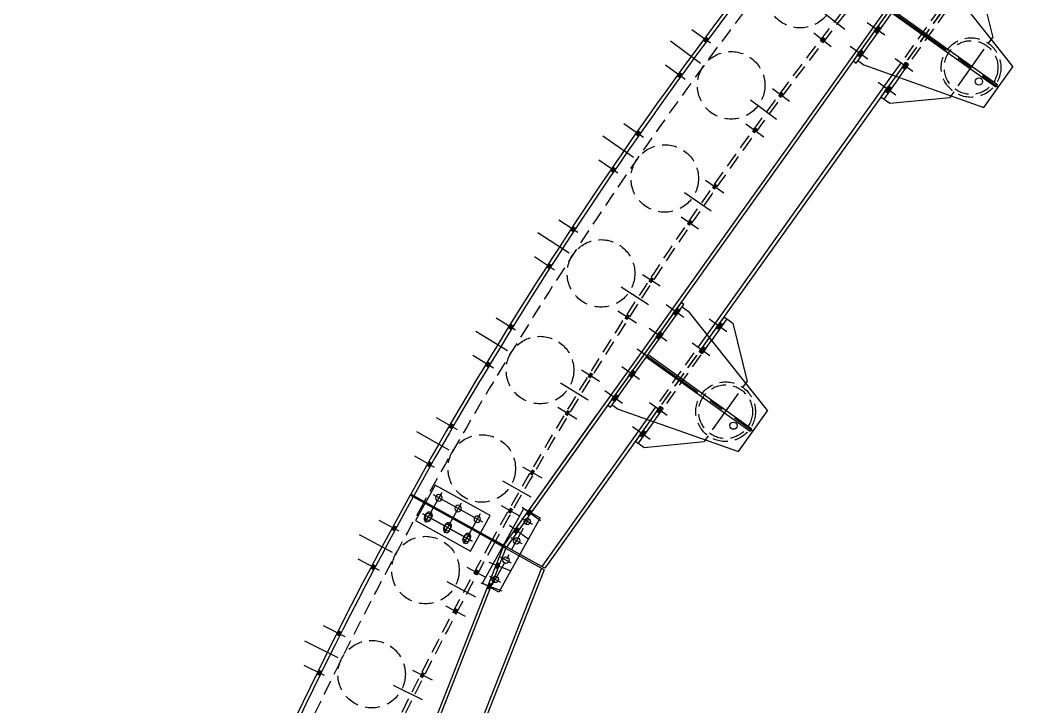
# Model space of a CAD drawing. Extents: x 0 to 13716, y 0 to 9144.
# Drawn here: x 5563 to 6135, y 7998 to 8388 of the extents above; entities that cross this region are included whole.
import ezdxf

# ---------------------------------------------------------------- set-up
doc = ezdxf.new("R2010")
doc.units = 0
doc.header["$LTSCALE"] = 8
doc.linetypes.add('CENTER', pattern=[50.8, 31.75, -6.35, 6.35, -6.35])
doc.linetypes.add('HIDDEN', pattern=[9.525, 6.35, -3.175])
doc.layers.get('0').update_dxf_attribs({"linetype": 'CONTINUOUS'})
for name, color, linetype in [('EMS_CL', 1, 'CENTER'), ('EMS_DIM', 3, 'CONTINUOUS'), ('EMS_GRAY', 252, 'CONTINUOUS'), ('EMS_HIDDEN', 3, 'HIDDEN'), ('EMS_OBJECT', 2, 'CONTINUOUS')]:
    doc.layers.add(name, color=color, linetype=linetype)

# ---------------------------------------------------------------- blocks, each defined once
blk = doc.blocks.new('A$C1F1D176B')
at = {"layer": 'EMS_CL'}
for p, q in [((90.1, -56), (90.1, -12.5)), ((165.1, -56), (165.1, -12.5)), ((240.1, -56), (240.1, -12.5)), ((69.1, -35), (261.1, -35))]:
    blk.add_line(p, q, dxfattribs=at)
at = {"layer": 'EMS_OBJECT'}
for p, q in [((79.1, -41.5), (79.1, -28.5)), ((101.1, -41.5), (101.1, -28.5)), ((154.1, -41.5), (154.1, -28.5)), ((176.1, -41.5), (176.1, -28.5)), ((229.1, -41.5), (229.1, -28.5)), ((251.1, -41.5), (251.1, -28.5))]:
    blk.add_line(p, q, dxfattribs=at)
for centre, start, end in [((90.1, -28.5), 360, 180), ((165.1, -28.5), 360, 180), ((240.1, -28.5), 360, 180), ((90.1, -41.5), 180, 360), ((165.1, -41.5), 180, 360), ((240.1, -41.5), 180, 360)]:
    blk.add_arc(centre, 11, start, end, dxfattribs=at)
blk = doc.blocks.new('A$C4D987B39')
at = {"layer": 'EMS_DIM'}
blk.add_blockref('A$C1F1D176B', (0, 0), dxfattribs=at)
blk = doc.blocks.new('A$C5F894C60')
at = {"layer": 'EMS_DIM'}
blk.add_blockref('A$C4D987B39', (0, 0), dxfattribs=at)
blk = doc.blocks.new('A$C2E897DBC')
at = {"layer": 'EMS_CL'}
for p, q in [((337.4, 3487.8), (412.8, 3468.8)), ((814.1, 3428.8), (737.6, 3438.8)), ((814.1, 3428.8), (737.6, 3438.8)), ((284.5, 3423.8), (407.7, 3392.7)), ((667.6, 3404.5), (737.6, 3386.8)), ((299.7, 3342.6), (379.4, 3322.5)), ((612.4, 3341.1), (719.8, 3314)), ((804.3, 3354.4), (728, 3364.4)), ((628.9, 3259.5), (701.7, 3241.2)), ((240.6, 3093.4), (320.9, 3075.6)), ((190.6, 3027.7), (314.6, 3000.2)), ((572.2, 3019.9), (645.5, 3003.7)), ((520.8, 2954.5), (628.9, 2930.5)), ((209.2, 2946.8), (285.1, 2929.9))]:
    blk.add_line(p, q, dxfattribs=at)
at = {"layer": 'EMS_DIM'}
for points, const_width in [([(388.3, 3475), (399.9, 3472)], 18), ([(762, 3435.6), (771.9, 3434.3)], 22), ([(696.6, 3397.2), (708.3, 3394.2)], 18), ([(752.2, 3361.2), (762.1, 3359.9)], 22), ([(351.6, 3329.5), (363.2, 3326.6)], 18), ([(659.9, 3251.7), (671.5, 3248.8)], 18), ([(292.9, 3081.8), (304.6, 3079.3)], 18), ([(603.3, 3013), (615.1, 3010.4)], 18), ([(260.4, 2935.4), (272.1, 2932.8)], 18)]:
    blk.add_lwpolyline(points, dxfattribs=dict(at, const_width=const_width))
at = {"layer": 'EMS_HIDDEN'}
for centre in [(532.6, 3361.1), (440.5, 2972.6)]:
    blk.add_circle(centre, 115, dxfattribs=at)
at = {"layer": 'EMS_HIDDEN', "color": 252}
blk.add_arc((13850, 0), 13850, 165.00824, 179.99176, dxfattribs=at)
at = {"layer": 'EMS_HIDDEN'}
for radius, start, end in [(13585, 165.01265, 179.98735), (13573, 165.01266, 179.98734)]:
    blk.add_arc((13850, 0), radius, start, end, dxfattribs=at)
at = {"layer": 'EMS_OBJECT'}
for p, q in [((780.6, 3499.9), (420.2, 3596.4)), ((770.8, 3502.5), (310, 2)), ((924.6, 3460.2), (727.1, 3513.2)), ((780.6, 3499.9), (320, 2)), ((914.9, 3462.9), (478.7, 150)), ((924.6, 3460.2), (488.6, 148.7))]:
    blk.add_line(p, q, dxfattribs=at)
for radius, start, end in [(13903, 165.00824, 179.99176), (13891, 165.00825, 179.99175)]:
    blk.add_arc((13850, 0), radius, start, end, dxfattribs=at)
at = {"layer": 'EMS_DIM', "rotation": 344.9999999999997}
blk.add_blockref('A$C5F894C60', (420.2, 3596.4), dxfattribs=at)
blk = doc.blocks.new('A$C21EB4B51')
at = {"layer": 'EMS_CL'}
for p, q in [((174.4, 213), (29.3, 87.4)), ((220.7, 127.4), (144.8, 215.1)), ((222.9, 157), (77.7, 31.4)), ((164, 78.3), (88.1, 166.1)), ((107.3, 29.3), (31.4, 117))]:
    blk.add_line(p, q, dxfattribs=at)
at = {"layer": 'EMS_OBJECT'}
for p, q in [((0, 104.4), (161.8, 244.4)), ((161.8, 244.4), (252.1, 140)), ((252.1, 140), (90.3, 0)), ((90.3, 0), (0, 104.4))]:
    blk.add_line(p, q, dxfattribs=at)
for centre in [(158.6, 199.2), (101.9, 150.2), (207, 143.3), (45.1, 101.1), (150.3, 94.2), (93.6, 45.1)]:
    blk.add_circle(centre, 11, dxfattribs=at)
blk = doc.blocks.new('A$C54297E35')
at = {"layer": 'EMS_GRAY', "color": 6, "xscale": -1, "rotation": 220.8694950002439}
blk.add_blockref('A$C21EB4B51', (-10.2, 7.9), dxfattribs=at)
blk = doc.blocks.new('*U119')
at = {"layer": 'EMS_DIM', "linetype": 'CONTINUOUS'}
for p, q in [((565.4, 2157.6), (566.5, 2167.2)), ((566.5, 2167.2), (566.7, 2168.5)), ((566.7, 2168.5), (578.6, 2167.2)), ((578.6, 2167.2), (577.5, 2157.6)), ((564.2, 2146.7), (565.3, 2156.2)), ((576.1, 2145.3), (564.2, 2146.7)), ((565.3, 2156.2), (565.4, 2157.6)), ((565.4, 2157.6), (577.4, 2156.2)), ((565.4, 2157.6), (577.4, 2156.2)), ((577.4, 2156.2), (565.4, 2157.6)), ((576.3, 2146.7), (576.1, 2145.3)), ((577.4, 2156.2), (576.3, 2146.7))]:
    blk.add_line(p, q, dxfattribs=at)
at = {"layer": 'EMS_DIM', "linetype": 'CONTINUOUS', "extrusion": (0, 0, -1)}
for points in [[(-566.5, 2167.2), (-577.5, 2157.6), (-565.4, 2157.6)], [(-566.7, 2168.5), (-578.6, 2167.2), (-566.5, 2167.2)], [(-566.5, 2167.2), (-578.6, 2167.2), (-577.5, 2157.6)], [(-565.3, 2156.2), (-576.3, 2146.7), (-564.2, 2146.7)], [(-564.2, 2146.7), (-576.3, 2146.7), (-576.1, 2145.3)], [(-565.4, 2157.6), (-577.4, 2156.2), (-565.3, 2156.2)], [(-565.3, 2156.2), (-577.4, 2156.2), (-576.3, 2146.7)], [(-565.4, 2157.6), (-577.5, 2157.6), (-577.4, 2156.2)]]:
    blk.add_solid(points, dxfattribs=at)
at = {"layer": 'EMS_DIM', "linetype": 'CONTINUOUS'}
blk.add_solid([(565.4, 2157.6), (577.4, 2156.2), (577.4, 2156.2)], dxfattribs=at)
blk = doc.blocks.new('*U120')
at = {"layer": 'EMS_DIM', "linetype": 'CONTINUOUS'}
for p, q in [((554.3, 2058.2), (555.4, 2067.8)), ((555.4, 2067.8), (555.6, 2069.1)), ((555.6, 2069.1), (567.5, 2067.8)), ((567.5, 2067.8), (566.4, 2058.2)), ((553.1, 2047.3), (554.2, 2056.9)), ((565, 2045.9), (553.1, 2047.3)), ((554.2, 2056.9), (554.3, 2058.2)), ((565.2, 2047.3), (565, 2045.9)), ((566.3, 2056.9), (565.2, 2047.3)), ((566.4, 2058.2), (566.3, 2056.9))]:
    blk.add_line(p, q, dxfattribs=at)
at = {"layer": 'EMS_DIM', "linetype": 'CONTINUOUS', "extrusion": (0, 0, -1)}
for points in [[(-555.4, 2067.8), (-566.4, 2058.2), (-554.3, 2058.2)], [(-555.6, 2069.1), (-567.5, 2067.8), (-555.4, 2067.8)], [(-555.4, 2067.8), (-567.5, 2067.8), (-566.4, 2058.2)], [(-554.2, 2056.9), (-565.2, 2047.3), (-553.1, 2047.3)], [(-553.1, 2047.3), (-565.2, 2047.3), (-565, 2045.9)], [(-554.3, 2058.2), (-566.3, 2056.9), (-554.2, 2056.9)], [(-554.2, 2056.9), (-566.3, 2056.9), (-565.2, 2047.3)], [(-554.3, 2058.2), (-566.4, 2058.2), (-566.3, 2056.9)]]:
    blk.add_solid(points, dxfattribs=at)
blk = doc.blocks.new('*U121')
at = {"layer": 'EMS_DIM', "linetype": 'CONTINUOUS'}
for p, q in [((695.1, 1985.8), (696.1, 1995.4)), ((696.1, 1995.4), (696.3, 1996.8)), ((696.3, 1996.8), (697.4, 2006.3)), ((696.3, 1996.8), (708.2, 1995.4)), ((708.2, 1995.4), (696.3, 1996.8)), ((697.4, 2006.3), (697.5, 2007.7)), ((697.5, 2007.7), (709.5, 2006.3)), ((708.2, 1995.4), (707.1, 1985.8)), ((709.5, 2006.3), (708.4, 1996.8)), ((707, 1984.5), (695.1, 1985.8)), ((707.1, 1985.8), (707, 1984.5))]:
    blk.add_line(p, q, dxfattribs=at)
at = {"layer": 'EMS_DIM', "linetype": 'CONTINUOUS', "extrusion": (0, 0, -1)}
for points in [[(-696.1, 1995.4), (-707.1, 1985.8), (-695.1, 1985.8)], [(-696.3, 1996.8), (-708.2, 1995.4), (-696.1, 1995.4)], [(-696.1, 1995.4), (-708.2, 1995.4), (-707.1, 1985.8)], [(-697.4, 2006.3), (-708.4, 1996.8), (-696.3, 1996.8)], [(-696.3, 1996.8), (-708.4, 1996.8), (-708.2, 1995.4)], [(-697.5, 2007.7), (-709.5, 2006.3), (-697.4, 2006.3)], [(-697.4, 2006.3), (-709.5, 2006.3), (-708.4, 1996.8)], [(-695.1, 1985.8), (-707.1, 1985.8), (-707, 1984.5)]]:
    blk.add_solid(points, dxfattribs=at)
at = {"layer": 'EMS_DIM', "linetype": 'CONTINUOUS'}
blk.add_solid([(696.3, 1996.8), (708.2, 1995.4), (708.2, 1995.4)], dxfattribs=at)
blk = doc.blocks.new('*U122')
at = {"layer": 'EMS_DIM', "linetype": 'CONTINUOUS'}
for p, q in [((706.4, 2085.2), (707.5, 2094.8)), ((707.5, 2094.8), (707.6, 2096.1)), ((707.6, 2096.1), (708.7, 2105.7)), ((719.5, 2094.8), (707.6, 2096.1)), ((708.7, 2105.7), (708.9, 2107.1)), ((708.9, 2107.1), (720.8, 2105.7)), ((719.5, 2094.8), (718.5, 2085.2)), ((720.8, 2105.7), (719.7, 2096.1)), ((718.3, 2083.8), (706.4, 2085.2)), ((718.5, 2085.2), (718.3, 2083.8))]:
    blk.add_line(p, q, dxfattribs=at)
at = {"layer": 'EMS_DIM', "linetype": 'CONTINUOUS', "extrusion": (0, 0, -1)}
for points in [[(-707.5, 2094.8), (-718.5, 2085.2), (-706.4, 2085.2)], [(-707.6, 2096.1), (-719.5, 2094.8), (-707.5, 2094.8)], [(-707.5, 2094.8), (-719.5, 2094.8), (-718.5, 2085.2)], [(-708.7, 2105.7), (-719.7, 2096.1), (-707.6, 2096.1)], [(-707.6, 2096.1), (-719.7, 2096.1), (-719.5, 2094.8)], [(-708.9, 2107.1), (-720.8, 2105.7), (-708.7, 2105.7)], [(-708.7, 2105.7), (-720.8, 2105.7), (-719.7, 2096.1)], [(-706.4, 2085.2), (-718.5, 2085.2), (-718.3, 2083.8)]]:
    blk.add_solid(points, dxfattribs=at)
blk = doc.blocks.new('*U125')
at = {"layer": 'EMS_DIM', "linetype": 'CONTINUOUS'}
for p, q in [((433.1, 994.4), (433.3, 995.8)), ((433.3, 995.8), (445.2, 994.4)), ((430.8, 973.9), (431.9, 983.5)), ((442.7, 972.6), (430.8, 973.9)), ((431.9, 983.5), (432, 984.9)), ((432, 984.9), (433.1, 994.4)), ((432, 984.9), (444, 983.5)), ((444, 983.5), (432, 984.9)), ((442.9, 973.9), (442.7, 972.6)), ((444, 983.5), (442.9, 973.9)), ((444.1, 984.9), (444, 983.5)), ((445.2, 994.4), (444.1, 984.9))]:
    blk.add_line(p, q, dxfattribs=at)
at = {"layer": 'EMS_DIM', "linetype": 'CONTINUOUS', "extrusion": (0, 0, -1)}
for points in [[(-433.3, 995.8), (-445.2, 994.4), (-433.1, 994.4)], [(-431.9, 983.5), (-442.9, 973.9), (-430.8, 973.9)], [(-430.8, 973.9), (-442.9, 973.9), (-442.7, 972.6)], [(-432, 984.9), (-444, 983.5), (-431.9, 983.5)], [(-431.9, 983.5), (-444, 983.5), (-442.9, 973.9)], [(-433.1, 994.4), (-444.1, 984.9), (-432, 984.9)], [(-432, 984.9), (-444.1, 984.9), (-444, 983.5)], [(-433.1, 994.4), (-445.2, 994.4), (-444.1, 984.9)]]:
    blk.add_solid(points, dxfattribs=at)
blk = doc.blocks.new('*U126')
at = {"layer": 'EMS_DIM', "linetype": 'CONTINUOUS'}
for p, q in [((420.5, 885.5), (421.6, 895.1)), ((421.6, 895.1), (421.8, 896.5)), ((421.8, 896.5), (433.7, 895.1)), ((433.7, 895.1), (432.6, 885.5)), ((419.3, 874.6), (420.4, 884.2)), ((431.2, 873.2), (419.3, 874.6)), ((420.4, 884.2), (420.5, 885.5)), ((432.4, 884.2), (420.5, 885.5)), ((431.3, 874.6), (431.2, 873.2)), ((432.4, 884.2), (431.3, 874.6))]:
    blk.add_line(p, q, dxfattribs=at)
at = {"layer": 'EMS_DIM', "linetype": 'CONTINUOUS', "extrusion": (0, 0, -1)}
for points in [[(-421.6, 895.1), (-432.6, 885.5), (-420.5, 885.5)], [(-421.8, 896.5), (-433.7, 895.1), (-421.6, 895.1)], [(-421.6, 895.1), (-433.7, 895.1), (-432.6, 885.5)], [(-420.4, 884.2), (-431.3, 874.6), (-419.3, 874.6)], [(-419.3, 874.6), (-431.3, 874.6), (-431.2, 873.2)], [(-420.5, 885.5), (-432.4, 884.2), (-420.4, 884.2)], [(-420.4, 884.2), (-432.4, 884.2), (-431.3, 874.6)], [(-420.5, 885.5), (-432.6, 885.5), (-432.4, 884.2)]]:
    blk.add_solid(points, dxfattribs=at)
blk = doc.blocks.new('*U127')
at = {"layer": 'EMS_DIM', "linetype": 'CONTINUOUS'}
for p, q in [((401.1, 715.6), (402.2, 725.2)), ((402.2, 725.2), (402.4, 726.6)), ((402.4, 726.6), (403.5, 736.1)), ((402.4, 726.6), (414.3, 725.2)), ((402.4, 726.6), (414.3, 725.2)), ((414.3, 725.2), (402.4, 726.6)), ((403.5, 736.1), (403.6, 737.5)), ((403.6, 737.5), (415.6, 736.1)), ((414.3, 725.2), (413.2, 715.6)), ((415.6, 736.1), (414.5, 726.6)), ((413.1, 714.3), (401.1, 715.6)), ((413.2, 715.6), (413.1, 714.3))]:
    blk.add_line(p, q, dxfattribs=at)
at = {"layer": 'EMS_DIM', "linetype": 'CONTINUOUS', "extrusion": (0, 0, -1)}
for points in [[(-402.2, 725.2), (-413.2, 715.6), (-401.1, 715.6)], [(-402.4, 726.6), (-414.3, 725.2), (-402.2, 725.2)], [(-402.2, 725.2), (-414.3, 725.2), (-413.2, 715.6)], [(-403.5, 736.1), (-414.5, 726.6), (-402.4, 726.6)], [(-402.4, 726.6), (-414.5, 726.6), (-414.3, 725.2)], [(-403.6, 737.5), (-415.6, 736.1), (-403.5, 736.1)], [(-403.5, 736.1), (-415.6, 736.1), (-414.5, 726.6)], [(-401.1, 715.6), (-413.2, 715.6), (-413.1, 714.3)]]:
    blk.add_solid(points, dxfattribs=at)
at = {"layer": 'EMS_DIM', "linetype": 'CONTINUOUS'}
blk.add_solid([(402.4, 726.6), (414.3, 725.2), (414.3, 725.2)], dxfattribs=at)
blk = doc.blocks.new('*U128')
at = {"layer": 'EMS_DIM', "linetype": 'CONTINUOUS'}
for p, q in [((390.1, 616.2), (391.1, 625.8)), ((391.1, 625.8), (391.3, 627.2)), ((391.3, 627.2), (392.4, 636.8)), ((391.3, 627.2), (403.2, 625.8)), ((403.2, 625.8), (391.3, 627.2)), ((392.4, 636.8), (392.5, 638.1)), ((392.5, 638.1), (404.5, 636.8)), ((403.2, 625.8), (402.1, 616.2)), ((403.4, 627.2), (403.2, 625.8)), ((404.5, 636.8), (403.4, 627.2)), ((402, 614.9), (390.1, 616.2)), ((402.1, 616.2), (402, 614.9))]:
    blk.add_line(p, q, dxfattribs=at)
at = {"layer": 'EMS_DIM', "linetype": 'CONTINUOUS', "extrusion": (0, 0, -1)}
for points in [[(-391.1, 625.8), (-402.1, 616.2), (-390.1, 616.2)], [(-391.3, 627.2), (-403.2, 625.8), (-391.1, 625.8)], [(-391.1, 625.8), (-403.2, 625.8), (-402.1, 616.2)], [(-392.4, 636.8), (-403.4, 627.2), (-391.3, 627.2)], [(-391.3, 627.2), (-403.4, 627.2), (-403.2, 625.8)], [(-392.5, 638.1), (-404.5, 636.8), (-392.4, 636.8)], [(-392.4, 636.8), (-404.5, 636.8), (-403.4, 627.2)], [(-390.1, 616.2), (-402.1, 616.2), (-402, 614.9)]]:
    blk.add_solid(points, dxfattribs=at)
blk = doc.blocks.new('*U129')
at = {"layer": 'EMS_DIM', "linetype": 'CONTINUOUS'}
for p, q in [((532, 554.8), (533.1, 564.4)), ((543.9, 553.5), (532, 554.8)), ((533.1, 564.4), (533.3, 565.7)), ((533.3, 565.7), (534.3, 575.3)), ((533.3, 565.7), (545.2, 564.4)), ((545.2, 564.4), (533.3, 565.7)), ((534.3, 575.3), (534.5, 576.7)), ((534.5, 576.7), (546.4, 575.3)), ((544.1, 554.8), (543.9, 553.5)), ((545.2, 564.4), (544.1, 554.8)), ((546.4, 575.3), (545.3, 565.7))]:
    blk.add_line(p, q, dxfattribs=at)
at = {"layer": 'EMS_DIM', "linetype": 'CONTINUOUS', "extrusion": (0, 0, -1)}
for points in [[(-533.1, 564.4), (-544.1, 554.8), (-532, 554.8)], [(-532, 554.8), (-544.1, 554.8), (-543.9, 553.5)], [(-533.3, 565.7), (-545.2, 564.4), (-533.1, 564.4)], [(-533.1, 564.4), (-545.2, 564.4), (-544.1, 554.8)], [(-534.3, 575.3), (-545.3, 565.7), (-533.3, 565.7)], [(-533.3, 565.7), (-545.3, 565.7), (-545.2, 564.4)], [(-534.5, 576.7), (-546.4, 575.3), (-534.3, 575.3)], [(-534.3, 575.3), (-546.4, 575.3), (-545.3, 565.7)]]:
    blk.add_solid(points, dxfattribs=at)
at = {"layer": 'EMS_DIM', "linetype": 'CONTINUOUS'}
blk.add_solid([(533.3, 565.7), (545.2, 564.4), (545.2, 564.4)], dxfattribs=at)
blk = doc.blocks.new('*U130')
at = {"layer": 'EMS_DIM', "linetype": 'CONTINUOUS'}
for p, q in [((543.3, 654.2), (544.4, 663.7)), ((555.3, 652.8), (543.3, 654.2)), ((544.4, 663.7), (544.6, 665.1)), ((544.6, 665.1), (545.7, 674.7)), ((556.5, 663.7), (544.6, 665.1)), ((545.7, 674.7), (545.8, 676)), ((545.8, 676), (557.7, 674.7)), ((555.4, 654.2), (555.3, 652.8)), ((556.5, 663.7), (555.4, 654.2)), ((557.7, 674.7), (556.7, 665.1))]:
    blk.add_line(p, q, dxfattribs=at)
at = {"layer": 'EMS_DIM', "linetype": 'CONTINUOUS', "extrusion": (0, 0, -1)}
for points in [[(-544.4, 663.7), (-555.4, 654.2), (-543.3, 654.2)], [(-543.3, 654.2), (-555.4, 654.2), (-555.3, 652.8)], [(-544.6, 665.1), (-556.5, 663.7), (-544.4, 663.7)], [(-544.4, 663.7), (-556.5, 663.7), (-555.4, 654.2)], [(-545.7, 674.7), (-556.7, 665.1), (-544.6, 665.1)], [(-544.6, 665.1), (-556.7, 665.1), (-556.5, 663.7)], [(-545.8, 676), (-557.7, 674.7), (-545.7, 674.7)], [(-545.7, 674.7), (-557.7, 674.7), (-556.7, 665.1)]]:
    blk.add_solid(points, dxfattribs=at)
blk = doc.blocks.new('*U131')
at = {"layer": 'EMS_DIM', "linetype": 'CONTINUOUS'}
for p, q in [((571.6, 902.6), (572.7, 912.1)), ((583.6, 901.2), (571.6, 902.6)), ((572.7, 912.1), (572.9, 913.5)), ((572.9, 913.5), (574, 923.1)), ((584.8, 912.1), (572.9, 913.5)), ((574, 923.1), (574.1, 924.4)), ((574.1, 924.4), (586, 923.1)), ((583.7, 902.6), (583.6, 901.2)), ((584.8, 912.1), (583.7, 902.6)), ((586, 923.1), (585, 913.5))]:
    blk.add_line(p, q, dxfattribs=at)
at = {"layer": 'EMS_DIM', "linetype": 'CONTINUOUS', "extrusion": (0, 0, -1)}
for points in [[(-572.7, 912.1), (-583.7, 902.6), (-571.6, 902.6)], [(-571.6, 902.6), (-583.7, 902.6), (-583.6, 901.2)], [(-572.9, 913.5), (-584.8, 912.1), (-572.7, 912.1)], [(-572.7, 912.1), (-584.8, 912.1), (-583.7, 902.6)], [(-574, 923.1), (-585, 913.5), (-572.9, 913.5)], [(-572.9, 913.5), (-585, 913.5), (-584.8, 912.1)], [(-574.1, 924.4), (-586, 923.1), (-574, 923.1)], [(-574, 923.1), (-586, 923.1), (-585, 913.5)]]:
    blk.add_solid(points, dxfattribs=at)
blk = doc.blocks.new('*U132')
at = {"layer": 'EMS_DIM', "linetype": 'CONTINUOUS'}
for p, q in [((583, 1001.9), (584, 1011.5)), ((594.9, 1000.6), (583, 1001.9)), ((584, 1011.5), (584.2, 1012.8)), ((584.2, 1012.8), (585.3, 1022.4)), ((596.1, 1011.5), (584.2, 1012.8)), ((585.3, 1022.4), (585.4, 1023.8)), ((585.4, 1023.8), (597.4, 1022.4)), ((595, 1001.9), (594.9, 1000.6)), ((596.1, 1011.5), (595, 1001.9)), ((597.4, 1022.4), (596.3, 1012.8))]:
    blk.add_line(p, q, dxfattribs=at)
at = {"layer": 'EMS_DIM', "linetype": 'CONTINUOUS', "extrusion": (0, 0, -1)}
for points in [[(-584, 1011.5), (-595, 1001.9), (-583, 1001.9)], [(-583, 1001.9), (-595, 1001.9), (-594.9, 1000.6)], [(-584.2, 1012.8), (-596.1, 1011.5), (-584, 1011.5)], [(-584, 1011.5), (-596.1, 1011.5), (-595, 1001.9)], [(-585.3, 1022.4), (-596.3, 1012.8), (-584.2, 1012.8)], [(-584.2, 1012.8), (-596.3, 1012.8), (-596.1, 1011.5)], [(-585.4, 1023.8), (-597.4, 1022.4), (-585.3, 1022.4)], [(-585.3, 1022.4), (-597.4, 1022.4), (-596.3, 1012.8)]]:
    blk.add_solid(points, dxfattribs=at)
blk = doc.blocks.new('A$C43380631')
for p, q in [((0, 192), (870, 192)), ((0, 0), (0, 192)), ((870, 192), (870, 0)), ((870, 0), (0, 0))]:
    blk.add_line(p, q)
for centre in [(96, 96), (321, 96), (546, 96), (771, 96)]:
    blk.add_circle(centre, 33)
at = {"layer": 'EMS_CL'}
for p, q in [((96, 33), (96, 159)), ((321, 33), (321, 159)), ((546, 33), (546, 159)), ((771, 33), (771, 159)), ((33, 96), (834, 96))]:
    blk.add_line(p, q, dxfattribs=at)
blk = doc.blocks.new('A$C13287DB4')
at = {"xscale": 0.3333333333321532, "yscale": 0.3333333333321532, "zscale": 0.3333333333321532, "rotation": 90.0000000000335}
blk.add_blockref('A$C43380631', (107.1, -147.5), dxfattribs=at)
blk = doc.blocks.new('A$C321D4435')
at = {"layer": 'EMS_CL'}
for p, q in [((903.9, 2122.7), (921.2, 2274.5)), ((903.9, 2122.7), (921.2, 2274.5)), ((555.8, 2239.2), (1024.4, 2185.8)), ((528.7, 2161.8), (602.2, 2153.4)), ((363.1, 2121.7), (472.6, 2104.4)), ((670.9, 2100.3), (744.4, 2091.9)), ((517.4, 2062.4), (590.9, 2054)), ((387, 2042), (461.2, 2030.3)), ((659.5, 2001), (733.1, 1992.6)), ((17.8, 1851), (95, 1841.1)), ((355.6, 1807.7), (427.2, 1798.5)), ((-27.1, 1781.2), (98.9, 1765)), ((308.4, 1738.1), (418.2, 1724)), ((-2.3, 1702.4), (79.3, 1691.9)), ((334.5, 1659.2), (409, 1649.6)), ((-30.2, 1458), (51.7, 1449.8)), ((307.7, 1424.3), (382.5, 1416.9)), ((-72, 1386.8), (54.4, 1374.2)), ((264.5, 1353.2), (374.7, 1342.3)), ((-44, 1308.6), (33.4, 1300.9)), ((294.9, 1274.8), (366.7, 1267.7)), ((-64.9, 1063.5), (12.7, 1058)), ((274.8, 1039.3), (346.8, 1034.2)), ((547.4, 1017), (621, 1008.7)), ((-105.8, 991.2), (20.9, 982.2)), ((231.6, 967.2), (342.1, 959.4)), ((395.3, 989.1), (468.8, 980.7)), ((-76.6, 913.9), (5.5, 908.1)), ((536.1, 917.7), (609.6, 909.3)), ((262.2, 889.9), (337, 884.5)), ((383.7, 889.7), (457.3, 881.3)), ((740.8, 691.7), (758.1, 843.5)), ((740.8, 691.7), (758.1, 843.5)), ((382.2, 809.4), (861.3, 754.8)), ((365.6, 730.8), (439.2, 722.4)), ((-89.5, 668.2), (-11.8, 664.9)), ((250.8, 653.8), (322.9, 650.7)), ((507.8, 669.3), (581.3, 660.9)), ((354.3, 631.4), (427.8, 623)), ((-128.3, 594.8), (-1.4, 589.4)), ((209.6, 580.5), (320.3, 575.7)), ((496.5, 569.9), (570, 561.6)), ((-96.9, 518.4), (-14.7, 514.9)), ((242.4, 504), (317.4, 500.8)), ((-103.9, 272.5), (-21.6, 271.3)), ((235.7, 267.7), (310.8, 266.6)), ((-139.5, 198), (-12.5, 196.2)), ((198.6, 193.2), (309.4, 191.6)), ((378.2, 137), (301.7, 145.7)), ((-104.9, 122.5), (-27.2, 121.4)), ((235.6, 117.7), (307.8, 116.7)), ((369.7, 62.5), (293.1, 71.2)), ((369.7, 62.5), (293.1, 71.2))]:
    blk.add_line(p, q, dxfattribs=at)
at = {"layer": 'EMS_DIM'}
for points, const_width in [([(418.6, 2037), (430.4, 2035.1)], 18), ([(69.9, 1844.4), (81.8, 1842.8)], 18), ([(385.3, 1803.9), (397.2, 1802.4)], 18), ([(50.8, 1695.6), (62.7, 1694.1)], 18), ([(366.2, 1655.1), (378.1, 1653.6)], 18), ([(23.1, 1452.6), (35, 1451.5)], 18), ([(339.5, 1421.1), (351.5, 1419.9)], 18), ([(8.2, 1303.4), (20.2, 1302.2)], 18), ([(324.7, 1271.9), (336.6, 1270.7)], 18), ([(-12.6, 1059.8), (-0.6, 1058.9)], 18), ([(304.7, 1037.2), (316.6, 1036.4)], 18), ([(-23.2, 910.1), (-11.2, 909.3)], 18), ([(294, 887.6), (306, 886.8)], 18), ([(-37, 666), (-25, 665.5)], 18), ([(280.7, 652.5), (292.7, 652)], 18), ([(-43.4, 516.1), (-31.4, 515.6)], 18), ([(274.3, 502.6), (286.3, 502.1)], 18), ([(-50.3, 271.7), (-38.3, 271.6)], 18), ([(267.6, 267.2), (279.6, 267.1)], 18), ([(324.1, 143.2), (336, 141.8)], 22), ([(-52.5, 121.7), (-40.5, 121.6)], 18), ([(265.5, 117.2), (277.5, 117.1)], 18), ([(315.6, 68.7), (327.5, 67.3)], 22)]:
    blk.add_lwpolyline(points, dxfattribs=dict(at, const_width=const_width))
at = {"layer": 'EMS_GRAY'}
for p, q in [((1018, 2181.5), (1019.1, 2191.5)), ((854.9, 750.5), (856.1, 760.5)), ((369.8, 544.9), (308, 2)), ((377.6, 507.3), (320.1, 2))]:
    blk.add_line(p, q, dxfattribs=at)
at = {"layer": 'EMS_HIDDEN'}
for p, q in [((729.8, 2397.1), (689.9, 2046.3)), ((741.8, 2395.7), (701.8, 2044.9)), ((741.4, 2392.3), (702.2, 2048.3)), ((714.5, 2050.4), (752.9, 2387.5)), ((924.1, 2299.4), (927, 2324.3)), ((901, 2097.7), (898.4, 2074.4)), ((566.8, 966.1), (526.8, 615.2)), ((578.7, 964.7), (538.7, 613.9)), ((578.3, 961.3), (539.1, 617.3)), ((551.4, 619.4), (589.9, 956.5)), ((761.1, 868.4), (763.9, 893.2)), ((738, 666.7), (735.3, 643.4))]:
    blk.add_line(p, q, dxfattribs=at)
for centre, radius in [((912.5, 2198.6), 101.5), ((912.5, 2198.6), 101.5), ((912.5, 2198.6), 91.5), ((912.5, 2198.6), 91.5), ((281.9, 2134.7), 115), ((226.8, 1749.1), 115), ((182.7, 1362.1), 115), ((149.6, 973.9), 115), ((749.5, 767.6), 101.5), ((749.5, 767.6), 101.5), ((749.5, 767.6), 91.5), ((749.5, 767.6), 91.5), ((127.5, 585), 115), ((116.4, 195.6), 115)]:
    blk.add_circle(centre, radius, dxfattribs=at)
at = {"layer": 'EMS_HIDDEN', "color": 252}
blk.add_arc((13850, 0), 13850, 167.00824, 179.99176, dxfattribs=at)
at = {"layer": 'EMS_HIDDEN'}
for radius, start, end in [(13585, 167.01265, 179.98735), (13573, 167.01266, 179.98734)]:
    blk.add_arc((13850, 0), radius, start, end, dxfattribs=at)
at = {"layer": 'EMS_OBJECT'}
for p, q in [((654.6, 3044.3), (308, 2)), ((666.4, 3041.6), (320.1, 2)), ((788, 2474.5), (927, 2324.3)), ((599.1, 2450.7), (550.4, 2023.5)), ((562.3, 2022.1), (611, 2449.3)), ((634.7, 2436.6), (1035.9, 2270.1)), ((1016.6, 2101.2), (1035.9, 2270.1)), ((587.2, 2240.7), (1019.1, 2191.5)), ((586.1, 2230.8), (1018, 2181.5)), ((588.3, 2029.2), (1016.6, 2101.2)), ((729.1, 1957.8), (898.4, 2074.4)), ((563.4, 2032), (588.3, 2029.2)), ((689.9, 2046.3), (566.8, 966.1)), ((702.2, 2048.3), (578.3, 961.3)), ((702.2, 2048.3), (692.3, 1962)), ((714.5, 2050.4), (704.3, 1960.6)), ((550.4, 2023.5), (562.3, 2022.1)), ((692.3, 1962), (729.1, 1957.8)), ((588.2, 1047.6), (578.3, 961.3)), ((588.2, 1047.6), (624.9, 1043.4)), ((600.1, 1046.3), (589.9, 956.5)), ((624.9, 1043.4), (763.9, 893.2)), ((436, 1019.7), (387.3, 592.4)), ((399.3, 591.1), (447.9, 1018.3)), ((447.9, 1018.3), (436, 1019.7)), ((446.8, 1008.4), (471.6, 1005.5)), ((471.6, 1005.5), (872.8, 839.1)), ((853.6, 670.1), (872.8, 839.1)), ((423, 799.7), (854.9, 750.5)), ((424.2, 809.7), (856.1, 760.5)), ((425.2, 598.2), (853.6, 670.1)), ((551.4, 619.4), (541.2, 529.6)), ((566.1, 526.8), (735.3, 643.4)), ((387.3, 592.4), (399.3, 591.1)), ((400.4, 601), (425.2, 598.2)), ((526.8, 615.2), (457.1, 3)), ((539.1, 617.3), (469.1, 3)), ((539.1, 617.3), (529.3, 531)), ((529.3, 531), (566.1, 526.8)), ((320.1, 2), (-53, 2)), ((469.1, 3), (265, 3))]:
    blk.add_line(p, q, dxfattribs=at)
for centre in [(959, 2169.9), (796, 738.9)]:
    blk.add_circle(centre, 12.4, dxfattribs=at)
for radius, start, end in [(13903, 167.00824, 179.99176), (13891, 167.00825, 179.99175)]:
    blk.add_arc((13850, 0), radius, start, end, dxfattribs=at)
at = {"layer": 'EMS_DIM', "linetype": 'CONTINUOUS'}
for name in ['*U119', '*U122', '*U120', '*U121', '*U125', '*U132', '*U126', '*U131', '*U127', '*U130', '*U128', '*U129']:
    blk.add_blockref(name, (0, 0), dxfattribs=at)
at = {"layer": 'EMS_DIM'}
blk.add_blockref('A$C54297E35', (-53, 2), dxfattribs=at)
at = {"layer": 'EMS_OBJECT'}
blk.add_blockref('A$C13287DB4', (265, 3), dxfattribs=at)

msp = doc.modelspace()

# ---------------------------------------------------------------- block references
at = {"layer": 'EMS_DIM', "xscale": 0.1666666666666666, "yscale": 0.1666666666666666, "zscale": 0.1666666666666666}
for name, p, rotation in [('A$C321D4435', (5791.971, 8114.042), 330.9999999999996), ('A$C2E897DBC', (5571.118, 7553.376), 345.9999999999996)]:
    msp.add_blockref(name, p, dxfattribs=dict(at, rotation=rotation))

doc.saveas('drawing.dxf')
